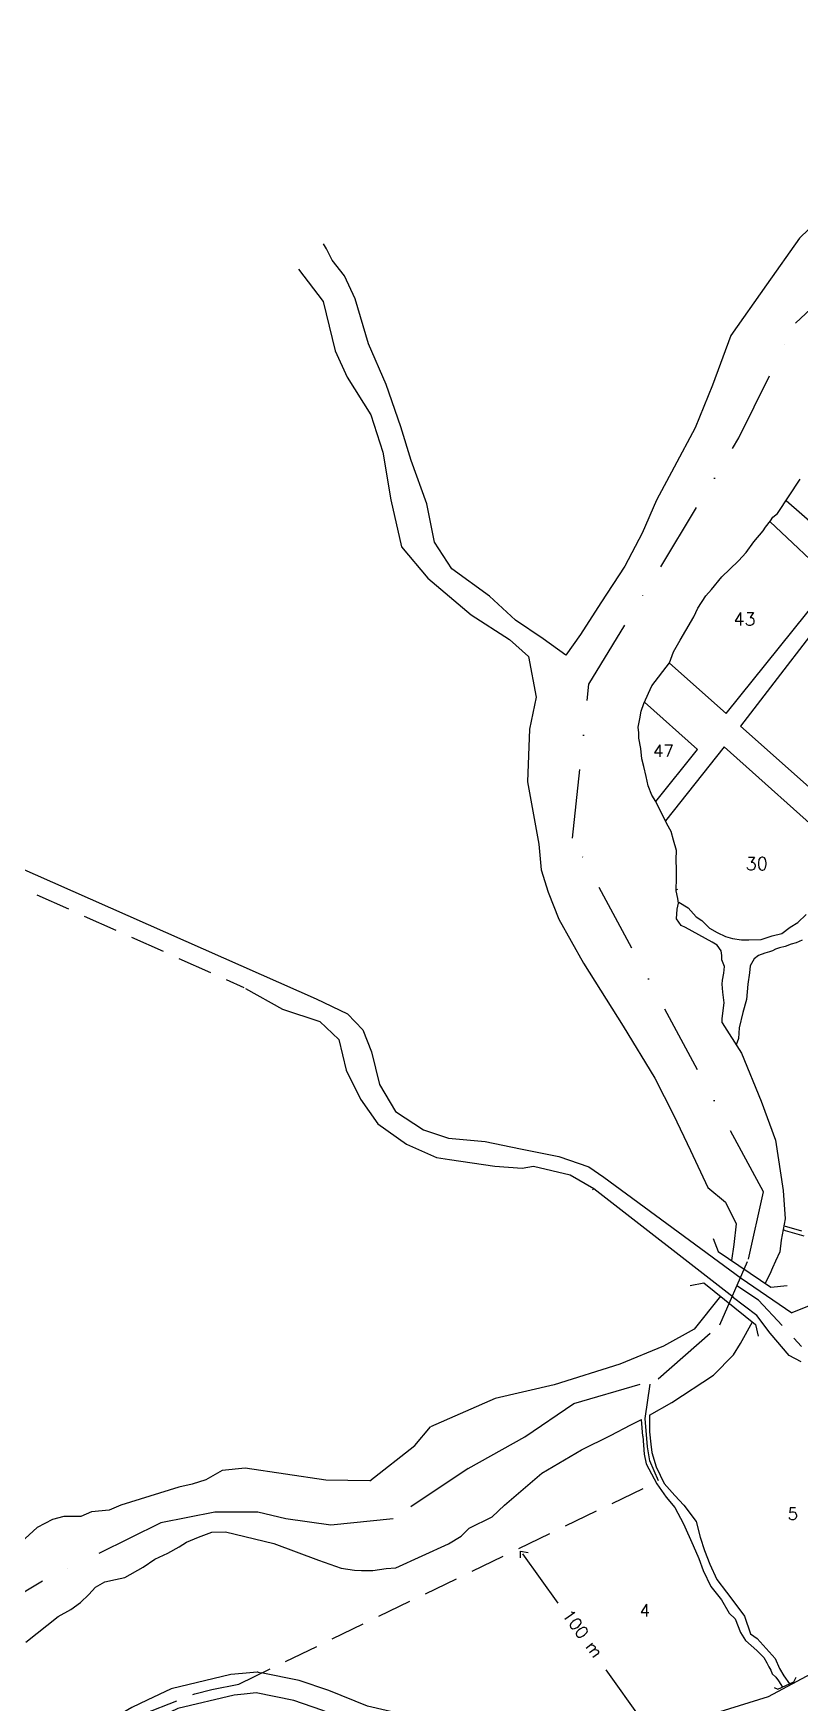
# Model space of a CAD drawing. Extents: x 527482 to 531218, y 1753527 to 1755999.
# Drawn here: x 528128 to 528571, y 1754099 to 1755065 of the extents above; entities that cross this region are included whole.
import ezdxf

# ---------------------------------------------------------------- set-up
doc = ezdxf.new("R2010")
doc.units = 0
doc.header["$LTSCALE"] = 80
doc.header["$MEASUREMENT"] = 0
doc.linetypes.add('DASHDOT', pattern=[1, 0.5, -0.25, 0, -0.25])
doc.linetypes.add('HIDDEN', pattern=[0.375, 0.25, -0.125])
for name, color, linetype in [('4', 9, 'CONTINUOUS'), ('6', 10, 'CONTINUOUS'), ('9', 5, 'CONTINUOUS'), ('C', 1, 'CONTINUOUS'), ('F', 15, 'CONTINUOUS'), ('I', 11, 'CONTINUOUS'), ('L', 14, 'CONTINUOUS')]:
    doc.layers.add(name, color=color, linetype=linetype)
doc.styles.add('ROMANS', font='ROMANS', dxfattribs={"height": 7})

msp = doc.modelspace()

# ---------------------------------------------------------------- linework, layer by layer
at = {"layer": '4', "color": 9, "linetype": 'HIDDEN'}
for p, q in [((528547.35564, 1754331.668519), (528534.8601, 1754340.042945)), ((528547.35564, 1754331.668519), (528572.31024, 1754304.933405)), ((528481.642049, 1754263.244118), (528484.835616, 1754284.83632)), ((528483.061796, 1754246.83997), (528481.642049, 1754263.244118)), ((528484.481543, 1754238.795628), (528483.061796, 1754246.83997)), ((528489.448179, 1754227.05761), (528484.481543, 1754238.795628))]:
    msp.add_line(p, q, dxfattribs=at)
msp.add_lwpolyline([(528175.811254, 1754084.117831), (528191.971371, 1754092.406474), (528220.939691, 1754103.874355), (528230.938989, 1754106.225696), (528246.546296, 1754109.473746), (528489.448179, 1754227.05761)], dxfattribs=at)
at = {"layer": '6', "color": 10, "linetype": 'CONTINUOUS'}
for p, q in [((528023.246237, 1754624.792227), (528291.308456, 1754506.109561)), ((528250.423085, 1754512.215811), (528271.766517, 1754500.173584)), ((528291.308456, 1754506.109561), (528309.433377, 1754497.55307)), ((528271.766517, 1754500.173584), (528293.310369, 1754493.159542)), ((528309.433377, 1754497.55307), (528318.295419, 1754488.246639)), ((528293.310369, 1754493.159542), (528304.362622, 1754482.646662)), ((528318.295419, 1754488.246639), (528323.381245, 1754475.453485)), ((528304.362622, 1754482.646662), (528308.689343, 1754464.847591)), ((528323.381245, 1754475.453485), (528327.942773, 1754456.525907)), ((528308.689343, 1754464.847591), (528316.971414, 1754448.010015)), ((528316.971414, 1754448.010015), (528327.040889, 1754433.899068)), ((528327.942773, 1754456.525907), (528337.118546, 1754441.051645)), ((528337.118546, 1754441.051645), (528353.47833, 1754430.327211)), ((528327.040889, 1754433.899068), (528343.635479, 1754422.046125)), ((528353.47833, 1754430.327211), (528367.837185, 1754425.558068)), ((528343.635479, 1754422.046125), (528360.955771, 1754414.361068)), ((528367.837185, 1754425.558068), (528389.022767, 1754423.594482)), ((528389.022767, 1754423.594482), (528409.560586, 1754419.418415)), ((528409.560586, 1754419.418415), (528431.763333, 1754414.896198)), ((528360.955771, 1754414.361068), (528368.464647, 1754413.222409)), ((528368.464647, 1754413.222409), (528394.61161, 1754409.382342)), ((528394.61161, 1754409.382342), (528410.51193, 1754408.188996)), ((528410.51193, 1754408.188996), (528416.992506, 1754409.329624)), ((528416.992506, 1754409.329624), (528438.334954, 1754404.282123)), ((528431.763333, 1754414.896198), (528449.150433, 1754408.887203)), ((528449.150433, 1754408.887203), (528457.866743, 1754402.94403)), ((528457.866743, 1754402.94403), (528537.230492, 1754344.382747)), ((528451.14121, 1754395.657841), (528452.012645, 1754396.462468)), ((528452.012645, 1754396.462468), (528532.606096, 1754333.655359))]:
    msp.add_line(p, q, dxfattribs=at)
at = {"layer": '6', "color": 10, "linetype": 'HIDDEN'}
msp.add_line((528020.074232, 1754615.405885), (528249.32798, 1754512.819037), dxfattribs=at)
at = {"layer": '6', "color": 10, "linetype": 'CONTINUOUS'}
for points in [[(528438.334954, 1754404.282123), (528452.012645, 1754396.462468)], [(528257.605607, 1754116.337162), (528257.120464, 1754116.435551), (528248.554681, 1754115.494401), (528241.866334, 1754114.994523), (528207.240919, 1754106.623085), (528193.512132, 1754100.179811), (528184.568777, 1754095.886843), (528176.67637, 1754091.188275), (528147.542887, 1754078.490513), (528109.912418, 1754059.204008)], [(528257.605607, 1754116.337162), (528259.512449, 1754115.950448)]]:
    msp.add_lwpolyline(points, dxfattribs=at)
at = {"layer": '9', "color": 5, "linetype": 'CONTINUOUS'}
for p, q in [((528593.435693, 1754968.306846), (528571.024347, 1754946.537354)), ((528297.147035, 1754940.386799), (528295.582316, 1754943.247043)), ((528571.024347, 1754946.537354), (528552.04405, 1754919.59493)), ((528300.522413, 1754933.817148), (528297.147035, 1754940.386799)), ((528307.719526, 1754924.856866), (528300.522413, 1754933.817148)), ((528281.013877, 1754928.719202), (528295.374702, 1754909.960608)), ((528313.90046, 1754911.460489), (528307.719526, 1754924.856866)), ((528552.04405, 1754919.59493), (528531.287481, 1754890.205218)), ((528295.374702, 1754909.960608), (528302.351098, 1754881.423999)), ((528321.535752, 1754885.415705), (528313.90046, 1754911.460489)), ((528331.785346, 1754861.784805), (528321.535752, 1754885.415705)), ((528531.287481, 1754890.205218), (528520.631822, 1754861.532044)), ((528302.351098, 1754881.423999), (528309.292121, 1754866.038813)), ((528309.292121, 1754866.038813), (528322.971781, 1754844.229707)), ((528340.325476, 1754837.382681), (528331.785346, 1754861.784805)), ((528520.631822, 1754861.532044), (528510.690731, 1754836.747413)), ((528322.971781, 1754844.229707), (528329.947191, 1754822.687826)), ((528346.261453, 1754817.840742), (528340.325476, 1754837.382681)), ((528510.690731, 1754836.747413), (528498.592832, 1754814.007263)), ((528329.947191, 1754822.687826), (528334.442898, 1754795.089457)), ((528355.338001, 1754792.857662), (528346.261453, 1754817.840742)), ((528498.592832, 1754814.007263), (528488.315741, 1754794.831773)), ((528334.442898, 1754795.089457), (528340.636934, 1754767.982971)), ((528359.765917, 1754770.577959), (528355.338001, 1754792.857662)), ((528488.315741, 1754794.831773), (528480.005191, 1754775.857687)), ((528340.636934, 1754767.982971), (528355.858059, 1754749.749661)), ((528369.779721, 1754755.070294), (528359.765917, 1754770.577959)), ((528480.005191, 1754775.857687), (528470.007443, 1754756.671064)), ((528355.858059, 1754749.749661), (528381.035346, 1754728.60142)), ((528391.537093, 1754739.37433), (528369.779721, 1754755.070294)), ((528470.007443, 1754756.671064), (528456.00981, 1754735.405573)), ((528406.645889, 1754725.342309), (528391.537093, 1754739.37433)), ((528381.035346, 1754728.60142), (528403.127735, 1754714.29104)), ((528456.00981, 1754735.405573), (528444.369405, 1754717.123787)), ((528422.72633, 1754714.629009), (528406.645889, 1754725.342309)), ((528403.127735, 1754714.29104), (528414.202256, 1754704.336846)), ((528435.778526, 1754705.155561), (528422.72633, 1754714.629009)), ((528444.369405, 1754717.123787), (528435.778526, 1754705.155561)), ((528414.202256, 1754704.336846), (528418.585634, 1754680.939768)), ((528418.585634, 1754680.939768), (528414.766852, 1754662.34622)), ((528414.766852, 1754662.34622), (528413.553206, 1754631.897759)), ((528413.553206, 1754631.897759), (528420.228973, 1754595.818871)), ((528420.228973, 1754595.818871), (528421.594258, 1754580.935716)), ((528421.594258, 1754580.935716), (528425.551575, 1754567.907758)), ((528425.551575, 1754567.907758), (528431.643433, 1754552.27663)), ((528431.643433, 1754552.27663), (528446.016378, 1754526.802653)), ((528446.016378, 1754526.802653), (528468.905213, 1754490.357316)), ((528468.905213, 1754490.357316), (528487.290162, 1754460.246825)), ((528526.30138, 1754492.340577), (528526.337682, 1754492.264926)), ((528526.337682, 1754492.264926), (528537.39092, 1754474.757319)), ((528537.39092, 1754474.757319), (528548.870218, 1754446.880592)), ((528487.290162, 1754460.246825), (528498.198653, 1754439.107749)), ((528498.198653, 1754439.107749), (528508.000904, 1754418.292555)), ((528548.870218, 1754446.880592), (528557.208944, 1754424.445007)), ((528557.208944, 1754424.445007), (528561.637844, 1754395.170578)), ((528508.000904, 1754418.292555), (528518.06023, 1754396.907539)), ((528518.06023, 1754396.907539), (528528.145992, 1754388.417088)), ((528561.637844, 1754395.170578), (528562.668113, 1754378.901839)), ((528528.145992, 1754388.417088), (528534.367098, 1754375.98121)), ((528534.367098, 1754375.98121), (528533.047467, 1754363.922185)), ((528562.668113, 1754378.901839), (528560.491004, 1754366.398179)), ((528533.047467, 1754363.922185), (528531.739634, 1754354.608602)), ((528560.491004, 1754366.398179), (528559.665092, 1754359.7162)), ((528557.207655, 1754354.218401), (528555.375712, 1754350.374396)), ((528559.665092, 1754359.7162), (528557.207655, 1754354.218401)), ((528553.834247, 1754346.7986), (528551.272991, 1754341.500026)), ((528555.375712, 1754350.374396), (528553.834247, 1754346.7986)), ((528525.277947, 1754334.054274), (528510.037884, 1754314.969783)), ((528510.037884, 1754314.969783), (528492.295471, 1754305.045053)), ((528536.844727, 1754306.626813), (528543.773239, 1754319.204965)), ((528492.295471, 1754305.045053), (528466.977374, 1754294.582921)), ((528532.946035, 1754300.067312), (528536.844727, 1754306.626813)), ((528466.977374, 1754294.582921), (528429.010872, 1754282.666429)), ((528521.282376, 1754288.221565), (528532.946035, 1754300.067312)), ((528497.149445, 1754272.39623), (528521.282376, 1754288.221565)), ((528394.842853, 1754274.795346), (528357.536232, 1754258.375953)), ((528429.010872, 1754282.666429), (528394.842853, 1754274.795346)), ((528484.133413, 1754265.137604), (528497.149445, 1754272.39623)), ((528484.133413, 1754265.137604), (528484.167992, 1754255.566835)), ((528461.69802, 1754253.384804), (528473.418336, 1754259.632543)), ((528473.418336, 1754259.632543), (528479.546521, 1754262.70185)), ((528480.425181, 1754252.918145), (528479.546521, 1754262.70185)), ((528484.167992, 1754255.566835), (528484.995873, 1754248.259362)), ((528421.933962, 1754231.467612), (528444.860444, 1754245.102734)), ((528444.860444, 1754245.102734), (528461.69802, 1754253.384804)), ((528480.425181, 1754252.918145), (528481.130584, 1754242.537891)), ((528484.995873, 1754248.259362), (528485.64462, 1754243.477116)), ((528481.130584, 1754242.537891), (528482.304615, 1754236.895346)), ((528482.304615, 1754236.895346), (528488.563488, 1754225.454374)), ((528485.64462, 1754243.477116), (528488.11516, 1754235.264806)), ((528488.11516, 1754235.264806), (528492.764779, 1754225.566702)), ((528400.214916, 1754213.027975), (528421.933962, 1754231.467612)), ((528492.764779, 1754225.566702), (528498.922458, 1754218.606364)), ((528488.563488, 1754225.454374), (528493.849734, 1754217.689407)), ((528493.849734, 1754217.689407), (528498.923443, 1754211.611637)), ((528498.922458, 1754218.606364), (528504.018435, 1754213.087281)), ((528393.205781, 1754206.313061), (528400.214916, 1754213.027975)), ((528498.923443, 1754211.611637), (528503.863538, 1754202.181743)), ((528504.018435, 1754213.087281), (528511.19328, 1754203.568312)), ((528503.863538, 1754202.181743), (528509.519188, 1754189.645665)), ((528511.19328, 1754203.568312), (528513.630417, 1754194.51797)), ((528509.519188, 1754189.645665), (528512.861161, 1754182.237983)), ((528513.630417, 1754194.51797), (528516.123226, 1754186.864347)), ((528516.123226, 1754186.864347), (528519.163588, 1754178.909112)), ((528512.861161, 1754182.237983), (528515.376239, 1754175.143047)), ((528519.163588, 1754178.909112), (528523.287921, 1754170.071308)), ((528515.376239, 1754175.143047), (528519.768782, 1754166.014765)), ((528523.287921, 1754170.071308), (528528.864646, 1754162.574552)), ((528519.768782, 1754166.014765), (528525.893058, 1754158.216396)), ((528525.893058, 1754158.216396), (528530.341273, 1754150.484833)), ((528528.864646, 1754162.574552), (528533.647875, 1754156.228572)), ((528530.341273, 1754150.484833), (528533.850263, 1754147.267305)), ((528533.647875, 1754156.228572), (528539.224599, 1754148.731814)), ((528539.224599, 1754148.731814), (528542.734573, 1754138.51956)), ((528533.850263, 1754147.267305), (528536.890625, 1754139.31207)), ((528536.890625, 1754139.31207), (528539.785255, 1754134.720093)), ((528542.734573, 1754138.51956), (528546.545175, 1754135.849587)), ((528546.545175, 1754135.849587), (528556.994204, 1754124.241599)), ((528556.994204, 1754124.241599), (528559.564953, 1754118.543383))]:
    msp.add_line(p, q, dxfattribs=at)
for points in [[(528526.30138, 1754492.340577), (528526.355526, 1754494.812955), (528527.500981, 1754503.822558), (528526.58786, 1754510.087469), (528526.322633, 1754514.686664), (528526.503774, 1754516.990083), (528527.292042, 1754520.974508), (528527.66197, 1754524.953836), (528526.151914, 1754528.701062), (528526.121338, 1754531.211104), (528525.669873, 1754533.925219), (528523.328233, 1754537.243913), (528520.58609, 1754539.093319), (528505.003031, 1754547.48074), (528502.477702, 1754548.705184), (528499.921795, 1754552.43967), (528500.271339, 1754558.092359), (528501.064703, 1754561.658443), (528500.613238, 1754564.372559), (528499.723049, 1754568.754939), (528499.837942, 1754576.496782), (528499.784433, 1754580.889354), (528499.71054, 1754586.955288), (528499.858557, 1754591.977919), (528498.111303, 1754598.023468), (528496.79513, 1754603.028263), (528494.229031, 1754607.599429), (528487.79595, 1754620.491535), (528485.660932, 1754624.021947), (528483.502982, 1754629.43489), (528482.390882, 1754634.860573), (528480.855346, 1754640.6995), (528479.755987, 1754645.079332), (528479.263754, 1754651.14017), (528478.14401, 1754657.193363), (528478.108338, 1754660.121745), (528477.649229, 1754663.463371), (528478.636475, 1754668.287023), (528479.419646, 1754672.689788), (528481.039499, 1754677.102745), (528485.516388, 1754687.408138), (528495.814367, 1754700.713257), (528498.038798, 1754707.016389), (528501.931493, 1754713.758246), (528505.209418, 1754719.446607), (528509.923505, 1754727.453677), (528512.165772, 1754732.292618), (528516.890051, 1754739.463007), (528520.190909, 1754743.268838), (528526.170209, 1754750.454515), (528530.718443, 1754754.903144), (528535.679921, 1754759.77521), (528540.223059, 1754764.642179), (528544.541739, 1754770.761621), (528550.112891, 1754777.105522), (528551.342431, 1754779.212511), (528554.224948, 1754783.013246), (528555.663659, 1754785.122783), (528558.35739, 1754787.247609), (528571.504762, 1754807.072675)], [(528322.298844, 1754227.060139), (528296.769897, 1754227.585959), (528250.242401, 1754234.55042), (528236.870802, 1754233.132325), (528227.312677, 1754227.785862), (528219.394789, 1754225.178996), (528211.675879, 1754223.411357), (528178.121795, 1754212.960958), (528171.461476, 1754210.160209), (528161.222332, 1754209.198675), (528154.980353, 1754206.403022), (528145.146809, 1754206.492435), (528138.68292, 1754204.740085), (528129.744661, 1754200.028777), (528120.433927, 1754191.54731)], [(528123.231434, 1754133.632667), (528141.878382, 1754148.503899), (528149.150924, 1754152.567312), (528154.750105, 1754156.610341), (528159.714131, 1754161.273237), (528163.428232, 1754165.502504), (528168.828435, 1754168.706305), (528175.08825, 1754170.037767), (528180.513933, 1754171.149866), (528191.110264, 1754177.136579), (528197.956822, 1754181.822407), (528205.446177, 1754185.260858), (528211.887134, 1754188.895739), (528216.246583, 1754191.66846), (528223.116072, 1754194.471756), (528230.819694, 1754197.494415), (528238.768159, 1754197.591241), (528266.674418, 1754190.818345), (528292.524648, 1754181.091588), (528305.758423, 1754176.650371), (528313.513005, 1754175.489628), (528317.492334, 1754175.1197), (528323.976608, 1754175.198689), (528331.703162, 1754176.338817), (528337.345659, 1754176.825954), (528367.930593, 1754190.587403), (528375.198038, 1754195.069157), (528379.743724, 1754199.726956), (528393.205781, 1754206.313061)], [(528539.785255, 1754134.720093), (528546.364275, 1754128.933657), (528550.441108, 1754124.852668), (528552.224722, 1754121.791926), (528553.24393, 1754119.49637), (528554.51794, 1754117.455876), (528555.282346, 1754115.415381), (528557.320762, 1754113.374887), (528558.849574, 1754111.334392), (528561.127763, 1754107.685572)], [(528559.564953, 1754118.543383), (528561.907198, 1754114.140072), (528565.19855, 1754109.609848)]]:
    msp.add_lwpolyline(points, dxfattribs=at)
at = {"layer": '9', "linetype": 'CONTINUOUS'}
msp.add_lwpolyline([(528322.298844, 1754227.060139), (528348.385663, 1754247.59686), (528357.536232, 1754258.375953)], dxfattribs=at)
at = {"layer": 'F', "color": 15, "linetype": 'CONTINUOUS'}
for p, q in [((528563.297375, 1754794.696667), (528601.194771, 1754761.713258)), ((528590.397755, 1754748.254504), (528553.944127, 1754782.64297)), ((528499.731514, 1754569.325356), (528500.604965, 1754569.67259)), ((528561.578564, 1754372.644299), (528562.836371, 1754372.087274)), ((528562.185319, 1754374.838876), (528572.270423, 1754371.774889)), ((528562.836371, 1754372.087274), (528573.508119, 1754368.885469)), ((528521.081145, 1754367.339061), (528524.033074, 1754359.963018)), ((528524.033074, 1754359.963018), (528554.536265, 1754339.310086)), ((528507.797498, 1754340.293559), (528515.66929, 1754341.768773)), ((528515.66929, 1754341.768773), (528545.680497, 1754317.673686)), ((528537.230492, 1754344.382747), (528566.653607, 1754324.464209)), ((528546.440653, 1754322.75179), (528532.086035, 1754333.709386)), ((528554.536265, 1754339.310086), (528563.884017, 1754340.293559)), ((528554.151916, 1754312.651865), (528546.440653, 1754322.75179)), ((528578.597594, 1754329.304095), (528566.653607, 1754324.464209)), ((528545.680497, 1754317.673686), (528547.156457, 1754310.789377)), ((528565.10396, 1754299.624891), (528554.151916, 1754312.651865)), ((528571.95394, 1754295.994407), (528565.10396, 1754299.624891))]:
    msp.add_line(p, q, dxfattribs=at)
for points in [[(528528.703894, 1754671.351542), (528590.397755, 1754748.254504)], [(528598.088522, 1754743.542724), (528536.881286, 1754664.08991)], [(528495.743092, 1754700.621168), (528528.703894, 1754671.351542)], [(528481.382891, 1754677.893203), (528511.991276, 1754650.51884)], [(528536.881286, 1754664.08991), (528602.785042, 1754605.566506)], [(528527.399461, 1754652.071867), (528493.446206, 1754609.168237)], [(528527.399461, 1754652.071867), (528591.242968, 1754594.973941), (528618.65078, 1754571.151558)], [(528487.836799, 1754620.409672), (528511.991276, 1754650.51884)], [(528501.268777, 1754562.079332), (528506.538798, 1754558.79631), (528511.204242, 1754553.623114), (528514.576444, 1754551.572182), (528519.025073, 1754547.023948), (528523.448222, 1754544.567415), (528528.287163, 1754542.325148), (528532.276684, 1754541.11854), (528537.516129, 1754540.345561), (528541.699532, 1754540.396521), (528548.811316, 1754540.483155), (528555.270109, 1754542.653845), (528560.902414, 1754543.977663), (528565.67001, 1754547.592159), (528570.029458, 1754550.36488), (528574.993485, 1754555.027775)], [(528572.664354, 1754540.14612), (528569.126298, 1754538.638613), (528566.208108, 1754537.76626), (528562.667504, 1754536.467922), (528559.537597, 1754535.802192), (528557.246917, 1754534.937483), (528555.374578, 1754534.07787), (528553.708862, 1754533.429975), (528550.999842, 1754532.56017), (528547.250068, 1754531.259285), (528544.762959, 1754529.346178), (528542.5105, 1754525.343917), (528542.143121, 1754521.155418), (528541.176259, 1754514.658404), (528540.446596, 1754505.863067), (528538.237454, 1754498.304914), (528536.0436, 1754489.491741), (528535.701701, 1754483.211541), (528534.404479, 1754479.487646)], [(528641.730431, 1754191.924441), (528634.701486, 1754187.351874), (528622.520975, 1754174.023822), (528610.626075, 1754154.423215), (528603.248833, 1754141.781278), (528598.930153, 1754135.661836), (528594.397207, 1754129.958186), (528588.818411, 1754124.241796), (528577.839412, 1754115.321605), (528552.896976, 1754102.047293), (528519.342892, 1754091.596894), (528471.098487, 1754084.942364), (528438.710243, 1754081.828207), (528424.070882, 1754081.440675), (528392.004153, 1754086.280079), (528359.348134, 1754087.974286), (528340.050974, 1754092.13244), (528320.957888, 1754096.711481), (528298.673742, 1754105.644875), (528281.447899, 1754111.50187), (528259.512449, 1754115.950448)], [(528556.301554, 1754107.508465), (528558.594772, 1754106.488218), (528567.767644, 1754110.824269), (528569.041654, 1754113.374887)], [(528416.841215, 1754070.395866), (528390.79503, 1754074.32667), (528357.763226, 1754076.040373), (528337.387461, 1754080.430944), (528317.306615, 1754085.246878), (528294.506686, 1754094.387042), (528278.311116, 1754099.893731), (528256.570142, 1754104.302869), (528249.657496, 1754103.543355), (528243.735855, 1754103.10078), (528211.240588, 1754095.244351), (528198.657861, 1754089.338952), (528190.245832, 1754085.30103), (528182.164634, 1754080.49007), (528152.681846, 1754067.640064), (528115.03341, 1754048.344351)]]:
    msp.add_lwpolyline(points, dxfattribs=at)
at = {"layer": 'I', "color": 11, "linetype": 'DASHDOT'}
for p, q in [((528568.785355, 1754897.384002), (528756.869395, 1755074.546893)), ((528535.921722, 1754830.985343), (528568.785355, 1754897.384002)), ((528490.701145, 1754756.405809), (528535.921722, 1754830.985343)), ((528449.099916, 1754688.39691), (528490.701145, 1754756.405809)), ((528439.670702, 1754599.240756), (528449.099916, 1754688.39691)), ((528550.140216, 1754394.509712), (528439.670702, 1754599.240756)), ((528541.586678, 1754355.400613), (528550.140216, 1754394.509712)), ((528524.965577, 1754317.452441), (528541.586678, 1754355.400613)), ((528489.303584, 1754286.138758), (528524.965577, 1754317.452441)), ((528440.331334, 1754271.863071), (528489.303584, 1754286.138758)), ((528412.142846, 1754252.562149), (528440.331334, 1754271.863071)), ((528379.238918, 1754234.288545), (528412.142846, 1754252.562149))]:
    msp.add_line(p, q, dxfattribs=at)
msp.add_lwpolyline([(528379.238918, 1754234.288545), (528335.925892, 1754205.208099), (528299.792555, 1754201.467915), (528273.627036, 1754205.208099), (528257.429333, 1754208.948284), (528232.509791, 1754208.948284), (528201.360363, 1754202.714643), (528132.831621, 1754169.05298), (528055.58104, 1754122.924034), (527972.100572, 1754085.522187), (527908.555739, 1754058.094165), (527755.308697, 1754011.994233)], dxfattribs=at)
at = {"layer": 'L', "color": 14, "linetype": 'CONTINUOUS'}
for points in [[(528409.635989, 1754182.45589), (528409.635989, 1754186.404493), (528413.942789, 1754185.686565)], [(528410.712689, 1754184.824247), (528431.159789, 1754156.345485)], [(528458.926604, 1754117.671811), (528479.649283, 1754088.809222)]]:
    msp.add_lwpolyline(points, dxfattribs=at)

# ---------------------------------------------------------------- texts
at = {"layer": 'C', "color": 1, "style": 'ROMANS'}
for s, height, p in [('43', 7.493243, (528532.786924, 1754722.284331)), ('47', 7, (528486.268452, 1754646.258718)), ('30', 7.493243, (528539.888957, 1754580.71174)), ('5', 7, (528564.232591, 1754204.550316)), ('4', 7, (528478.5203, 1754148.619614))]:
    msp.add_text(s, height=height, dxfattribs=at).set_placement(p)
at = {"layer": 'L', "color": 6, "linetype": 'CONTINUOUS', "style": 'ROMANS'}
msp.add_text('100 m', height=7, rotation=306.39921, dxfattribs=at).set_placement((528433.323385, 1754149.431209))

doc.saveas('drawing.dxf')
